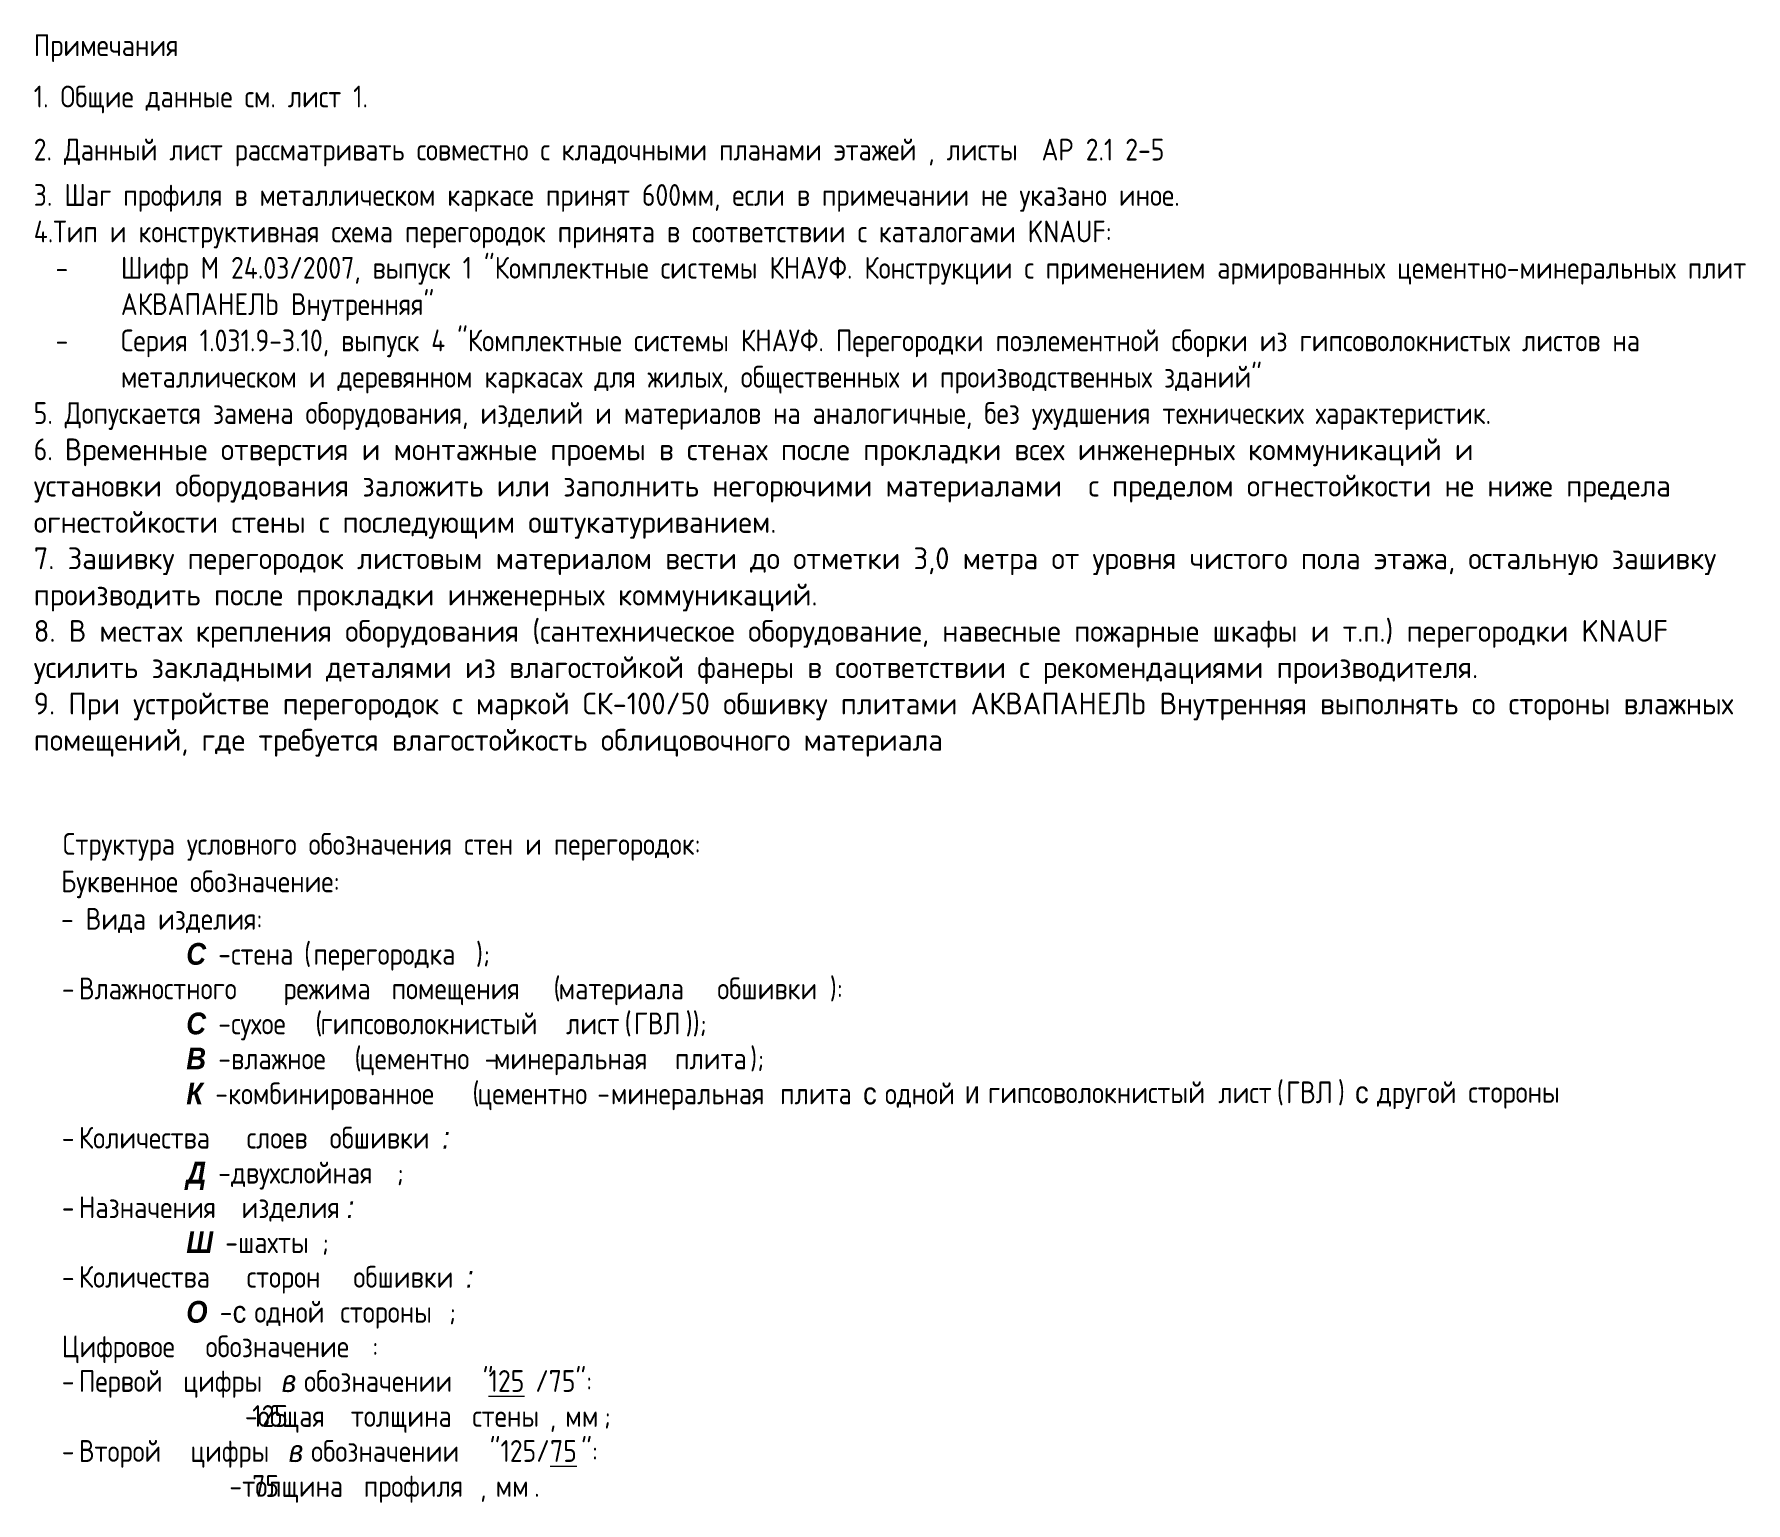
# Model space of a CAD drawing. Header units: millimetres. Extents: x -3689 to 3021565, y -698052 to -604547.
# Drawn here: x 2638349 to 2650135, y -667513 to -657401 of the extents above; entities that cross this region are included whole.
import ezdxf

# ---------------------------------------------------------------- set-up
doc = ezdxf.new("R2010")
doc.units = ezdxf.units.MM
doc.layers.add('Аннотация', color=7, linetype='Continuous', lineweight=20)
doc.styles.add('GOST Common', font='GOST_Common.ttf', dxfattribs={"width": 0.9, "height": 350})

msp = doc.modelspace()

# ---------------------------------------------------------------- texts
at = {"layer": 'Аннотация', "ltscale": 200, "char_height": 150, "attachment_point": 1, "style": 'GOST Common'}
for s, insert, width in [('{\\fGOST Common|b0|i0|c204|p34;Примечания}', (2638345.9129, -657401.6342), 10290.565387), ('1. Общие данные см. лист 1.', (2638345.9129, -657754.7266), 10290.565387), ('2. Данный лист рассматривать совместно с кладочными планами этажей , листы  AP 2.1 2-5', (2638345.9129, -658120.1585), 10290.565387), ('{\\C7;3. \\fGOST Common|b0|i0|c204|p34;Шаг профиля в металлическом каркасе принят \\fGOST Common|b0|i0|c162|p34;600\\fGOST Common|b0|i0|c204|p34;мм\\fGOST Common|b0|i0|c162|p34;, \\fGOST Common|b0|i0|c204|p34;если в примечании не указано иное\\fGOST Common|b0|i0|c162|p34;.}', (2638345.9129, -658432.6551), 10290.565387), ('4.Тип и конструктивная схема перегородок принята в соответствии с каталогами KNAUF:\\P\\pxi-3,l4,t4;-^IШифр М 24.03/2007, выпуск 1 "Комплектные сиcтемы КНАУФ. Конструкции с применением армированных цементно-минеральных плит АКВАПАНЕЛЬ Внутренняя"\\P-^IСерия 1.031.9-3.10, выпуск 4 "Комплектные системы КНАУФ. Перегородки поэлементной сборки из гипсоволокнистых листов на металлическом и деревянном каркасах для жилых, общественных и производственных зданий"\\P\\pi0,l0,tz;5. Допускается замена оборудования, изделий и материалов на аналогичные, без ухудшения технических характеристик.\\P6. {\\W1;\\C0;Временные отверстия и монтажные проемы в стенах после прокладки всех инженерных коммуникаций и \\Pустановки оборудования заложить или заполнить негорючими материалами  с пределом огнестойкости не ниже предела огнестойкости стены с последующим оштукатуриванием. \\P7. Зашивку перегородок листовым материалом вести до отметки \\fGOST Common|b0|i0|c162|p34;3\\fGOST Common|b0|i0|c204|p34;,0 метра от уровня чистого пола этажа, остальную зашивку производить после прокладки инженерных коммуникаций.\\fGOST Common|b0|i0|c162|p34;\\P\\fGOST Common|b0|i0|c204|p34;8. В\\~местах крепления оборудования (сантехническое оборудование, навесные пожарные\\~шкафы\\~и\\~т.п.) перегородки KNAUF усилить\\~закладными деталями\\~из\\~влагостойкой фанеры в\\~соответствии с рекомендациями производителя.\\C256;\\P9. При устройстве перегородок с маркой СК-100/50 обшивку плитами АКВАПАНЕЛЬ Внутренняя выполнять со стороны влажных помещений, где требуется влагостойкость облицовочного материала}', (2638345.9129, -658684.025), 12219.607812), (' Структура условного обозначения стен и перегородок:', (2638463.922, -662901.1929), 10290.565387), ('Буквенное обозначение:', (2638533.4455, -663159.1616), 10290.565387), ('{\\fGOST Common|b0|i0|c204|p34;- Вида изделия:}', (2638533.4455, -663417.1304), 10290.565387), ('(', (2640207.6725, -663658.4697), 10290.565387), (');', (2641391.4939, -663658.4697), 10290.565387), ('\\fArial|b1|i1|c204|p34|;\\W.9;С', (2639396.3466, -663658.4697), 10290.565387), (' - ', (2639534.1189, -663658.4697), 10290.565387), ('стена', (2639705.0587, -663658.4697), 10290.565387), ('перегородка', (2640271.456, -663658.4697), 10290.565387), (' (', (2641843.081, -663896.5947), 10290.565387), ('):', (2643828.023, -663896.5947), 10290.565387), ('- ', (2638539.0966, -663896.5947), 10290.565387), ('Влажностного', (2638656.4582, -663896.5947), 10290.565387), ('режима', (2640064.7975, -663896.5947), 10290.565387), ('помещения', (2640809.7886, -663896.5947), 10290.565387), ('материала', (2641960.4426, -663896.5947), 10290.565387), ('обшивки', (2643052.4158, -663896.5947), 10290.565387), (' (', (2640202.5698, -664137.5546), 10290.565387), ('(', (2642414.581, -664137.5546), 10290.565387), ('));', (2642835.552, -664137.5546), 10290.565387), ('\\fArial|b1|i1|c204|p34|;\\W.9;С', (2639396.3466, -664137.5546), 10290.565387), (' - ', (2639534.1189, -664137.5546), 10290.565387), ('сухое', (2639705.0587, -664137.5546), 10290.565387), ('гипсоволокнистый', (2640319.9314, -664137.5546), 10290.565387), ('лист', (2642011.4694, -664137.5546), 10290.565387), ('ГВЛ', (2642478.3645, -664137.5546), 10290.565387), ('\\fArial|b1|i1|c204|p34|;\\W.9;В', (2639396.3466, -664378.5144), 10290.565387), (' - ', (2639534.1189, -664378.5144), 10290.565387), ('влажное', (2639705.0587, -664378.5144), 10290.565387), (' (', (2640473.0118, -664378.5144), 10290.565387), ('цементно', (2640590.3734, -664378.5144), 10290.565387), ('-', (2641450.1747, -664378.5144), 10290.565387), ('минеральная', (2641513.9582, -664378.5144), 10290.565387), ('плита', (2642761.5631, -664378.5144), 10290.565387), (');', (2643279.485, -664378.5144), 10290.565387), ('(', (2646905.7782, -664611.831), 10290.565387), (') ', (2647326.7492, -664611.831), 10290.565387), ('\\fArial|b1|i1|c204|p34|;\\W.9;К', (2639396.3466, -664619.4742), 10290.565387), (' - ', (2639513.7082, -664619.4742), 10290.565387), ('комбинированное', (2639684.648, -664619.4742), 10290.565387), (' (', (2641284.3377, -664619.4742), 10290.565387), ('цементно', (2641401.6993, -664619.4742), 10290.565387), ('-', (2642225.7606, -664619.4742), 10290.565387), ('минеральная', (2642319.7859, -664619.4742), 10290.565387), ('плита', (2643484.9133, -664619.4742), 10290.565387), ('\\fArial|b0|i0|c204|p34|;\\W.9;с', (2644056.4133, -664619.4742), 10290.565387), ('одной', (2644206.9423, -664619.4742), 10290.565387), ('\\fArial|b0|i0|c204|p34|;\\W.9;и', (2644755.8987, -664611.831), 10290.565387), ('гипсоволокнистый', (2644916.6331, -664611.831), 10290.565387), ('лист', (2646502.6666, -664611.831), 10290.565387), ('ГВЛ', (2646969.5617, -664611.831), 10290.565387), ('\\fArial|b0|i0|c204|p34|;\\W.9;с', (2647444.1108, -664611.831), 10290.565387), ('другой', (2647594.6398, -664611.831), 10290.565387), ('стороны', (2648223.9355, -664608.7945), 10290.565387), ('Количества', (2638656.4582, -664924.1674), 10290.565387), ('обшивки', (2640383.7149, -664924.1674), 10290.565387), ('- ', (2638539.0966, -664924.1674), 10290.565387), ('слоев', (2639812.2149, -664924.1674), 10290.565387), ('\\fArial|b0|i1|c0|p34|;\\W.9;:', (2641159.3221, -664924.1674), 10290.565387), ('\\fArial|b1|i1|c204|p34|;\\W.9;Д', (2639396.3466, -665165.1272), 10290.565387), ('двухслойная', (2639705.0587, -665165.1272), 10290.565387), (' - ', (2639534.1189, -665165.1272), 10290.565387), (';', (2640845.5073, -665165.1272), 10290.565387), ('Назначения', (2638656.4582, -665403.2522), 10290.565387), ('- ', (2638539.0966, -665403.2522), 10290.565387), ('изделия', (2639776.4962, -665403.2522), 10290.565387), ('\\fArial|b0|i1|c0|p34|;\\W.9;:', (2640501.0765, -665403.2522), 10290.565387), ('\\fArial|b1|i1|c204|p34|;\\W.9;Ш', (2639396.3466, -665644.212), 10290.565387), (' - ', (2639582.5944, -665644.212), 10290.565387), ('шахты', (2639753.5341, -665644.212), 10290.565387), (';', (2640330.1368, -665644.212), 10290.565387), ('Количества', (2638656.4582, -665882.337), 10290.565387), ('обшивки', (2640547.0006, -665882.337), 10290.565387), ('- ', (2638539.0966, -665882.337), 10290.565387), ('сторон', (2639812.2149, -665882.337), 10290.565387), ('\\fArial|b0|i1|c0|p34|;\\W.9;:', (2641322.6078, -665882.337), 10290.565387), ('\\fArial|b1|i1|c204|p34|;\\W.9;О', (2639396.3466, -666123.2968), 10290.565387), ('одной', (2639865.793, -666123.2968), 10290.565387), (' - ', (2639544.3243, -666123.2968), 10290.565387), ('\\fArial|b0|i0|c204|p34|;\\W.9;с', (2639715.264, -666123.2968), 10290.565387), ('стороны', (2640457.7038, -666123.2968), 10290.565387), (';', (2641205.2462, -666123.2968), 10290.565387), ('Цифровое', (2638539.0966, -666361.4218), 10290.565387), ('обозначение', (2639529.0163, -666361.4218), 10290.565387), (':', (2640677.1189, -666361.4218), 10290.565387), ('Первой', (2638656.4582, -666599.5468), 10290.565387), ('обозначении', (2640207.6725, -666599.5468), 10290.565387), (' "', (2641355.7752, -666599.5468), 10290.565387), ('\\L125', (2641478.2395, -666599.5468), 10290.565387), ('/75":', (2641799.7082, -666599.5468), 10290.565387), ('- ', (2638539.0966, -666599.5468), 10290.565387), ('цифры', (2639375.9359, -666599.5468), 10290.565387), ('\\fArial|b0|i1|c204|p34|;\\W.9;в', (2640054.5922, -666599.5468), 10290.565387), (' - ', (2639717.8154, -666840.5067), 10290.565387), ('                125', (2638539.0966, -666840.5067), 10290.565387), ('общая', (2639888.7551, -666840.5067), 10290.565387), ('толщина', (2640529.1413, -666840.5067), 10290.565387), ('стены', (2641365.9805, -666840.5067), 10290.565387), ('мм', (2642006.3667, -666840.5067), 10290.565387), (';', (2642271.706, -666840.5067), 10290.565387), (' "125/', (2641404.2506, -667081.4665), 10290.565387), (', ', (2641899.2105, -666840.5067), 10290.565387), ('":', (2642116.0743, -667081.4665), 10290.565387), ('- ', (2638539.0966, -667081.4665), 10290.565387), ('Второй', (2638656.4582, -667081.4665), 10290.565387), ('цифры', (2639424.4114, -667081.4665), 10290.565387), ('\\fArial|b0|i1|c204|p34|;\\W.9;в', (2640103.0676, -667081.4665), 10290.565387), ('обозначении', (2640256.148, -667081.4665), 10290.565387), ('\\L75', (2641901.7618, -667081.4665), 10290.565387), (' - ', (2639610.6591, -667322.4263), 10290.565387), ('толщина', (2639781.5989, -667322.4263), 10290.565387), ('                75', (2638539.0966, -667322.4263), 10290.565387), ('профиля', (2640618.4381, -667322.4263), 10290.565387), ('мм', (2641526.7149, -667322.4263), 10290.565387), (', ', (2641419.5587, -667322.4263), 10290.565387), ('.', (2641792.0542, -667322.4263), 10290.565387)]:
    msp.add_mtext(s, dxfattribs=dict(at, insert=insert, width=width))

doc.saveas('drawing.dxf')
